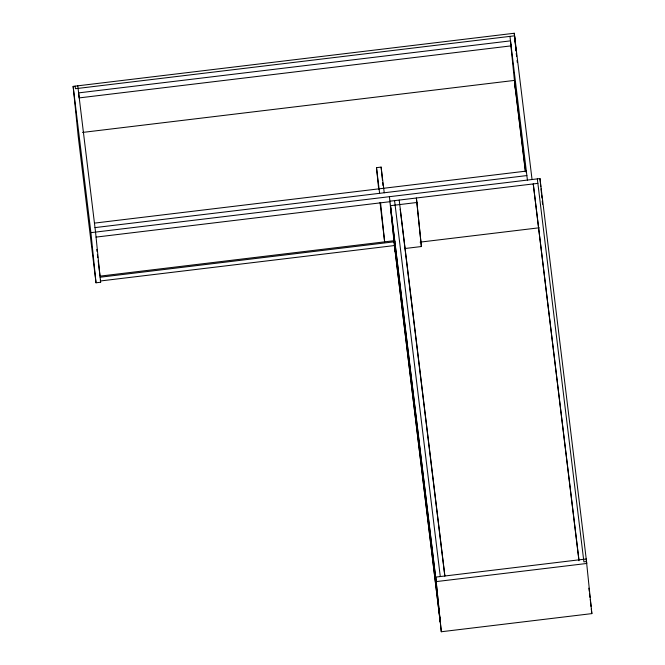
<?xml version="1.0" encoding="UTF-8"?>
<svg xmlns="http://www.w3.org/2000/svg" width="665" height="665" viewBox="0 0 665 665"><rect width="100%" height="100%" fill="white"/><g stroke="black" fill="none" stroke-linecap="round" stroke-linejoin="round"><path stroke-width="1" d="M77.763 85.827L95.544 232.093L100.639 282.243L96.018 282.8L78.229 136.541L73.142 86.384L514.261 33.25L532.042 179.517M82.543 132.435L514.427 80.415L525.533 171.761M378.684 189.168L376.498 167.655L381.12 167.098L384.237 192.759M94.455 223.116L526.331 171.088M94.995 227.605L526.88 175.577M96.018 282.8L90.922 232.65L539.972 178.561L586.771 563.463L436.207 581.601L441.302 631.75L591.858 613.612L586.222 558.974L435.658 577.104L441.302 631.75M389.956 201.187L537.877 183.365M96.051 237.106L389.815 201.719M405.135 248.494L421.386 246.532L416.365 198.004L416.913 202.493L390.496 205.676L394.968 249.716M393.78 240.747L100.016 276.133L98.146 260.738M100.132 277.23L394.919 241.719M420.105 242.135L539.265 227.779M100.481 280.963L394.245 245.576M586.53 561.534L583.895 561.859L537.328 178.877M588.866 588.143L589.24 591.235M589.489 593.288L589.988 597.411M590.246 599.464L591.119 606.671M591.318 609.123L591.858 613.612M578.957 559.847L533.255 183.922L578.966 560.745M509.955 36.376L527.42 180.074M525.4 171.72L515.043 86.525L510.787 44.563M399.2 200.074L444.902 575.99M400.205 209.209L444.785 575.857M394.578 200.631L440.28 576.547M436.207 581.601L389.407 196.699L395.043 251.337M390.463 206.2L436.165 582.124M394.428 245.227L440.13 621.143M394.536 246.324L440.247 622.24M376.498 167.655L379.615 193.316M96.774 249.45L97.023 251.503M97.398 254.579L97.772 257.654M100.39 280.189L100.639 282.243M75.12 86.151L75.428 88.711L514.577 35.819L516.14 51.205M73.142 86.384L90.922 232.65M539.972 178.561L540.803 186.765M541.011 188.818L541.426 192.917M541.634 194.97L541.95 198.045M542.266 201.129L542.574 204.205M516.339 53.217L516.655 56.334M517.071 60.382L517.287 62.485M514.261 33.25L515.516 45.561M515.724 47.614L516.032 50.69M516.348 53.765L516.555 55.818M515.084 86.001L515.591 91.014M416.913 202.493L421.386 246.532M381.12 167.098L382.466 180.415M382.683 182.468L382.99 185.535M380.538 202.443L384.636 241.852L380.031 202.484M510.496 40.864L78.62 92.884L79.127 97.905L511.011 45.877L510.496 40.864"/></g></svg>
